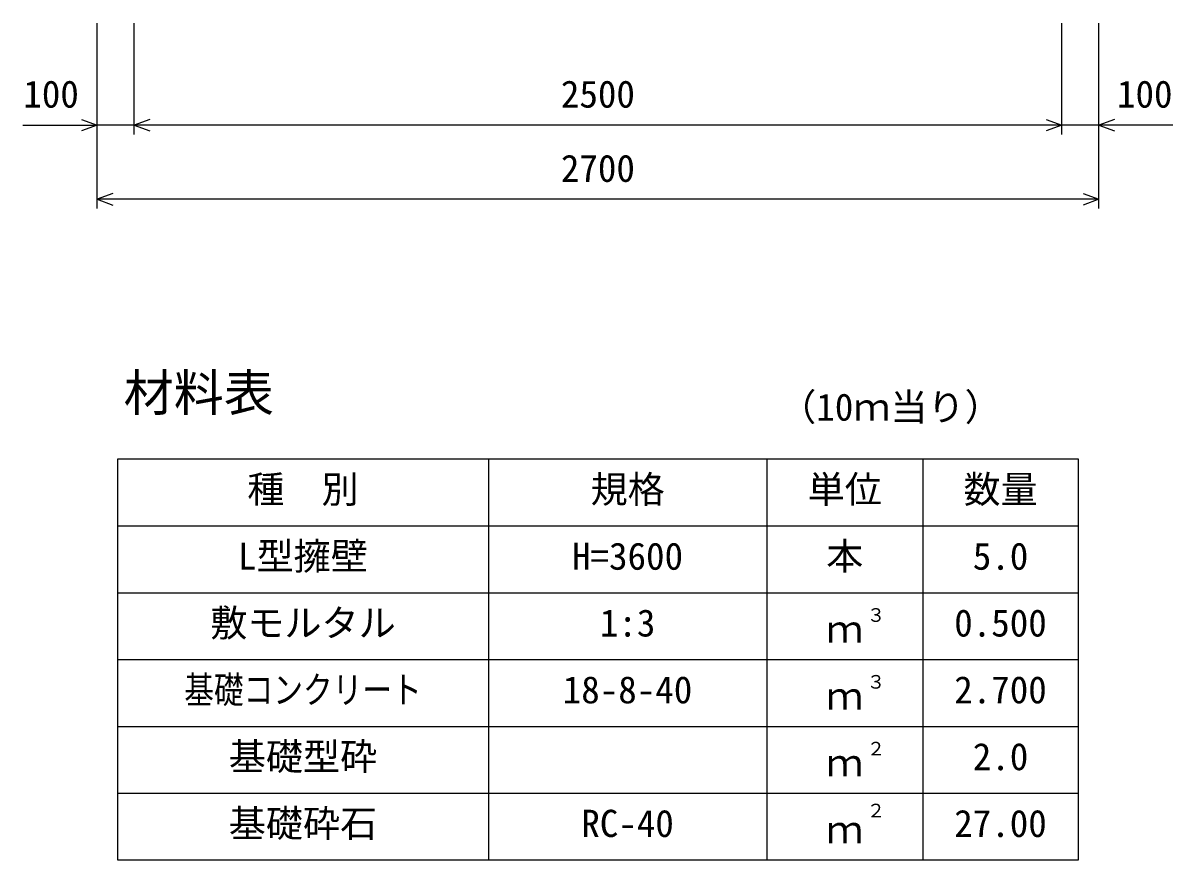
# Model space of a CAD drawing. Units: millimetres, scale not verified. Extents: x -67200 to 67200, y -23760 to 23760.
# Drawn here: x 22602 to 25701, y -17141 to -14886 of the extents above; entities that cross this region are included whole.
import ezdxf
from ezdxf.enums import TextEntityAlignment as Align

# ---------------------------------------------------------------- set-up
doc = ezdxf.new("R2010")
doc.units = ezdxf.units.MM
doc.header["$LTSCALE"] = 80
for name, color, linetype, lineweight in [('0-1_DIM', 7, 'Continuous', 25), ('0-4_HYO', 3, 'Continuous', 25), ('0-5_HYO2', 4, 'Continuous', 25), ('0-8_TXT', 7, 'Continuous', 25)]:
    doc.layers.add(name, color=color, linetype=linetype, lineweight=lineweight)
doc.styles.add('ＭＳ ゴシック', font='')
doc.styles.get('ＭＳ ゴシック').set_extended_font_data('MS Gothic')

msp = doc.modelspace()

# ---------------------------------------------------------------- linework, layer by layer
at = {"layer": '0-1_DIM'}
for p, q in [((22801.39, -15385.62), (22801.39, -14885.62)), ((22901.39, -15185.62), (22901.39, -14885.62)), ((25401.39, -15185.62), (25401.39, -14885.62)), ((25401.39, -15185.62), (25401.39, -14885.62)), ((25501.39, -15385.62), (25501.39, -14885.62)), ((22601.84, -15160.62), (22801.39, -15160.62)), ((22901.39, -15160.62), (22801.39, -15160.62)), ((25401.39, -15160.62), (22901.39, -15160.62)), ((25501.39, -15160.62), (25401.39, -15160.62)), ((25700.93, -15160.62), (25501.39, -15160.62)), ((25501.39, -15360.62), (22801.39, -15360.62))]:
    msp.add_line(p, q, dxfattribs=at)
for points in [[(22759.1, -15145.23), (22801.39, -15160.62), (22759.1, -15176.01)], [(22943.67, -15145.23), (22901.39, -15160.62), (22943.67, -15176.01)], [(25359.1, -15145.23), (25401.39, -15160.62), (25359.1, -15176.01)], [(25543.67, -15145.23), (25501.39, -15160.62), (25543.67, -15176.01)], [(22843.67, -15345.23), (22801.39, -15360.62), (22843.67, -15376.01)], [(25459.1, -15345.23), (25501.39, -15360.62), (25459.1, -15376.01)]]:
    msp.add_lwpolyline(points, dxfattribs=at)
at = {"layer": '0-4_HYO'}
for p, q in [((23856.39, -16060.62), (23856.39, -17140.62)), ((24606.39, -16060.62), (24606.39, -17140.62)), ((25026.39, -16060.62), (25026.39, -17140.62)), ((22856.39, -16240.62), (25446.39, -16240.62))]:
    msp.add_line(p, q, dxfattribs=at)
msp.add_lwpolyline([(22856.39, -17140.62), (25446.39, -17140.62), (25446.39, -16060.62), (22856.39, -16060.62)], close=True, dxfattribs=at)
at = {"layer": '0-5_HYO2'}
for p, q in [((22856.39, -16420.62), (25446.39, -16420.62)), ((22856.39, -16600.62), (25446.39, -16600.62)), ((22856.39, -16780.62), (25446.39, -16780.62)), ((22856.39, -16960.62), (25446.39, -16960.62))]:
    msp.add_line(p, q, dxfattribs=at)

# ---------------------------------------------------------------- texts
at = {"layer": '0-1_DIM', "style": 'ＭＳ ゴシック'}
for s, p in [('100', (22602.75, -15135.62)), ('2500', (24051.39, -15135.62)), ('100', (25550.03, -15135.62)), ('2700', (24051.39, -15335.62))]:
    msp.add_text(s, height=73.31, dxfattribs=at).set_placement(p, align=Align.BOTTOM_LEFT)
at = {"layer": '0-8_TXT', "style": 'ＭＳ ゴシック'}
for s, height, p in [('材料表', 98.97, (22873.05, -15960.62)), ('（10ｍ当り）', 73.31, (24639.72, -15978.95)), ('種\u3000別', 73.31, (23206.39, -16200.62)), ('規格', 73.31, (24131.39, -16200.62)), ('単位', 73.31, (24716.39, -16200.62)), ('数量', 73.31, (25136.39, -16200.62)), ('L型擁壁', 73.31, (23181.39, -16380.62)), ('H=3600', 73.31, (24081.39, -16380.62)), ('本', 73.31, (24766.39, -16380.62)), ('5.0', 73.31, (25161.39, -16380.62)), ('敷モルタル', 73.31, (23106.39, -16560.62)), ('1:3', 73.31, (24156.39, -16560.62)), ('３', 36.66, (24875.62, -16510)), ('0.500', 73.31, (25111.39, -16560.62)), ('ｍ', 73.31, (24766.39, -16577.28)), ('３', 36.66, (24875.62, -16690)), ('18-8-40', 73.31, (24056.39, -16740.62)), ('2.700', 73.31, (25111.39, -16740.62)), ('ｍ', 73.31, (24766.39, -16757.28)), ('基礎型砕', 73.31, (23156.39, -16920.62)), ('２', 36.66, (24875.62, -16870)), ('2.0', 73.31, (25161.39, -16920.62)), ('ｍ', 73.31, (24766.39, -16937.28)), ('基礎砕石', 73.31, (23156.39, -17100.62)), ('RC-40', 73.31, (24106.39, -17100.62)), ('２', 36.66, (24875.62, -17036.67)), ('27.00', 73.31, (25111.39, -17100.62)), ('ｍ', 73.31, (24766.39, -17117.28))]:
    msp.add_text(s, height=height, dxfattribs=at).set_placement(p, align=Align.BOTTOM_LEFT)
at = {"layer": '0-8_TXT', "style": 'ＭＳ ゴシック', "width": 0.8}
msp.add_text('基礎コンクリート', height=73.31, dxfattribs=at).set_placement((23036.39, -16740.62), align=Align.BOTTOM_LEFT)

doc.saveas('drawing.dxf')
